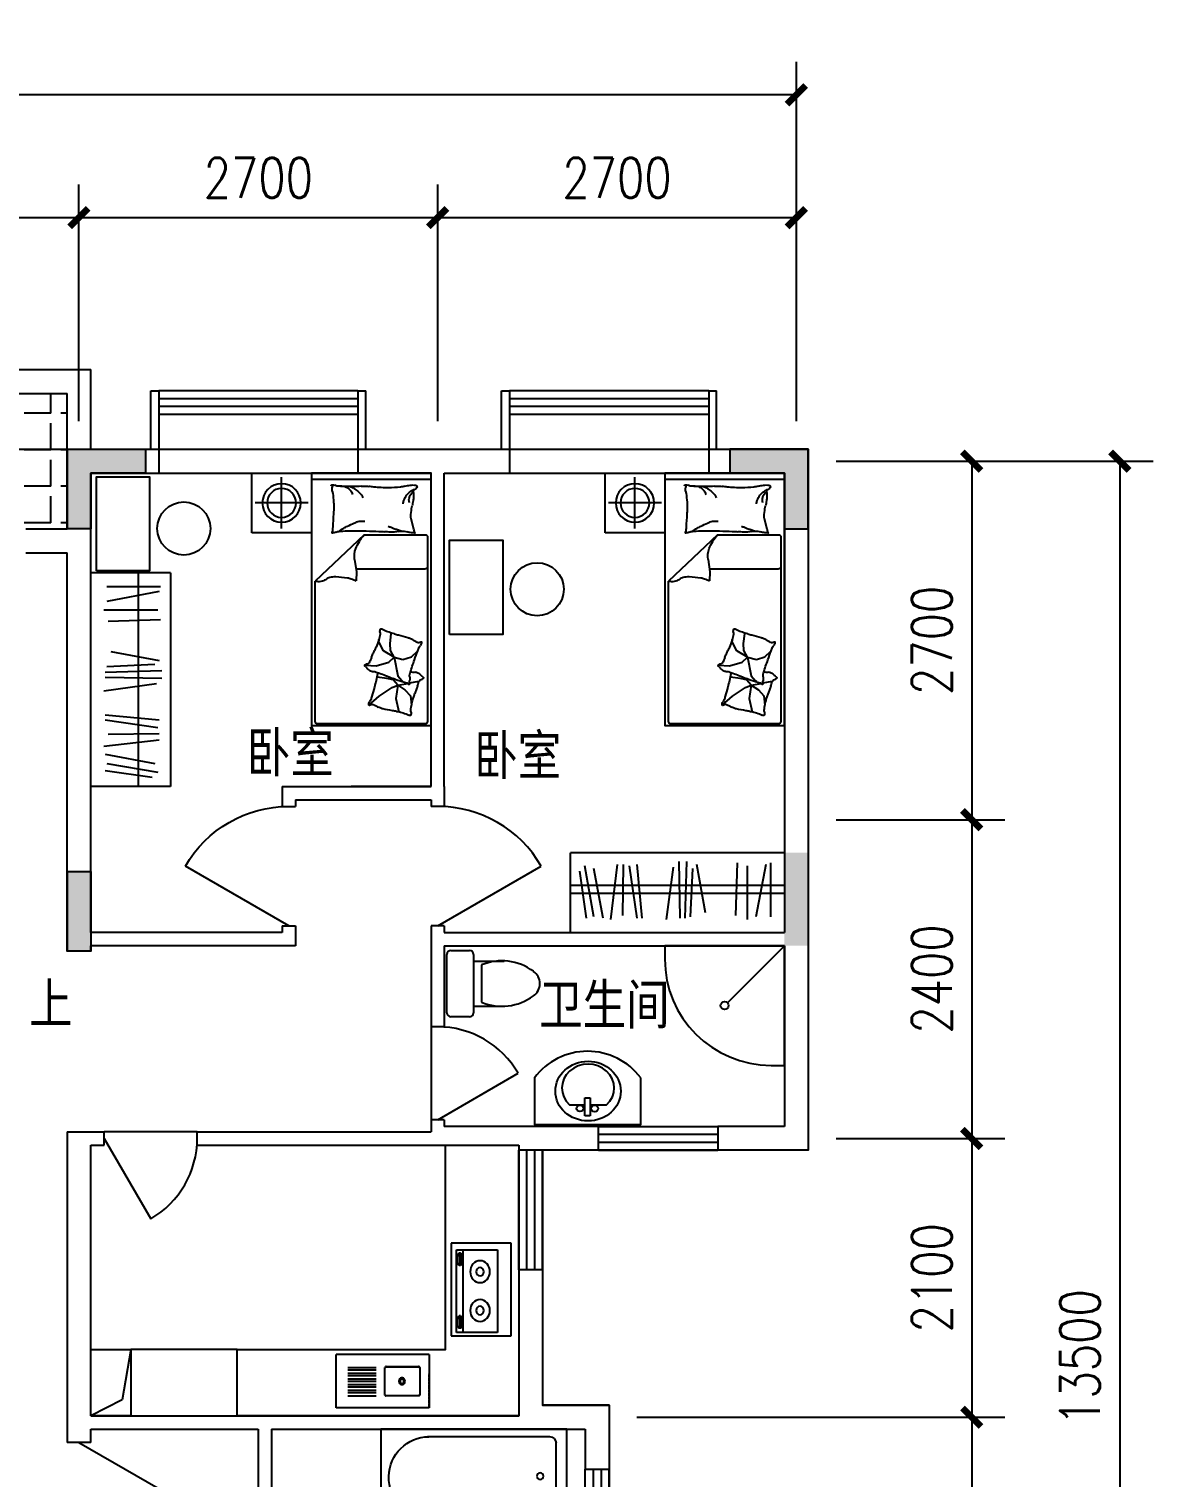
# Model space of a CAD drawing. Header units: millimetres. Extents: x 1031 to 26389, y 469 to 24788.
# Drawn here: x 17928 to 26389, y 13884 to 24788 of the extents above; entities that cross this region are included whole.
import ezdxf
from ezdxf.enums import TextEntityAlignment as Align

# ---------------------------------------------------------------- set-up
doc = ezdxf.new("R2010")
doc.units = ezdxf.units.MM
doc.linetypes.add('HIDDEN', pattern=[0.375, 0.25, -0.125])
for name, color, linetype in [('COLUMN', 7, 'Continuous'), ('JIAJU', 30, 'Continuous'), ('KEJIAN', 7, 'Continuous'), ('LVTRY', 6, 'Continuous'), ('PUB_DIM', 3, 'Continuous'), ('PUB_TEXT', 7, 'Continuous'), ('TOTHER', 7, 'Continuous'), ('WALL', 4, 'Continuous'), ('WINDOW', 5, 'Continuous'), ('WINDOW_TEXT', 7, 'Continuous'), ('面积线', 1, 'Continuous')]:
    doc.layers.add(name, color=color, linetype=linetype)
doc.styles.add('-黑体', font='simhei.ttf')
doc.styles.add('CHINA', font='romant', dxfattribs={"width": 0.8, "height": 150, "bigfont": 'fs64f'})
doc.styles.add('DIM_FONT', font='SIMPLEX.shx', dxfattribs={"width": 0.8})
doc.styles.add('SIMPLEX', font='SIMPLEX.SHX')
doc.styles.get("Standard").update_dxf_attribs({"font": 'arial.ttf'})
doc.dimstyles.new('DIMN', dxfattribs={"dimtxt": 300, "dimasz": 1, "dimexe": 250, "dimexo": 300, "dimgap": 150, "dimtad": 1, "dimdec": 0, "dimdsep": 46, "dimtxsty": 'DIM_FONT', "dimblk": '_DIMX', "dimblk1": 'ARCHTICK', "dimblk2": 'ARCHTICK', "dimcen": 0.1, "dimclrt": 7, "dimadec": 0, "dimazin": 0, "dimtfac": 1, "dimtdec": 0, "dimtix": 1, "dimtmove": 2, "dimatfit": 3, "dimldrblk": '_DIMX', "dimfxl": 1, "dimtolj": 1, "dimtzin": 0, "dimarcsym": 0})

# ---------------------------------------------------------------- blocks, each defined once
blk = doc.blocks.new('_DIMX')
at = {"const_width": 50}
blk.add_lwpolyline([(-70, -70), (70, 70)], dxfattribs=at)
blk = doc.blocks.new('*D80')
at = {"layer": 'DEFPOINTS', "color": 0, "transparency": 16777216}
for p in [(24004, 21534), (24004, 8034), (26139, 8034)]:
    blk.add_point(p, dxfattribs=at)
at = {"layer": 'PUB_DIM', "color": 0, "lineweight": -2, "transparency": 16777216}
for p, q in [((24304, 21534), (26389, 21534)), ((26139, 21533), (26139, 8035)), ((24304, 8034), (26389, 8034))]:
    blk.add_line(p, q, dxfattribs=at)
for p, rotation in [((26139, 21534), 90), ((26139, 8034), 270)]:
    blk.add_blockref('_DIMX', p, dxfattribs=dict(at, rotation=rotation))
at = {"layer": 'PUB_DIM', "color": 7, "transparency": 16777216, "insert": (25839, 14784), "char_height": 300, "attachment_point": 5, "rotation": 90, "style": 'DIM_FONT'}
blk.add_mtext('\\A1;13500', dxfattribs=at)
blk = doc.blocks.new('_ARCHTICK')
at = {"color": 0, "linetype": 'ByBlock', "const_width": 0.15}
blk.add_lwpolyline([(-0.5, -0.5), (0.5, 0.5)], dxfattribs=at)
blk = doc.blocks.new('*D89')
at = {"layer": 'DEFPOINTS', "color": 0, "transparency": 16777216}
for p in [(3904, 24292), (3904, 21834), (23704, 21834)]:
    blk.add_point(p, dxfattribs=at)
at = {"layer": 'PUB_DIM', "color": 0, "lineweight": -2, "transparency": 16777216}
for p, q in [((3904, 22134), (3904, 24542)), ((23704, 22134), (23704, 24542)), ((23703, 24292), (3905, 24292))]:
    blk.add_line(p, q, dxfattribs=at)
at = {"layer": 'PUB_DIM', "color": 0, "lineweight": -2, "transparency": 16777216, "rotation": 180}
blk.add_blockref('_DIMX', (3904, 24292), dxfattribs=at)
at = {"layer": 'PUB_DIM', "color": 0, "lineweight": -2, "transparency": 16777216}
blk.add_blockref('_DIMX', (23704, 24292), dxfattribs=at)
at = {"layer": 'PUB_DIM', "color": 7, "transparency": 16777216, "insert": (13804, 24592), "char_height": 300, "attachment_point": 5, "style": 'DIM_FONT'}
blk.add_mtext('\\A1;19800', dxfattribs=at)
blk = doc.blocks.new('U_A6GYP')
at = {"layer": 'JIAJU'}
for p, q in [((-225, 425), (-225, 25)), ((-418, 225), (-32, 225))]:
    blk.add_line(p, q, dxfattribs=at)
blk.add_lwpolyline([(-450, 0), (0, 0), (0, 450), (-450, 450)], close=True, dxfattribs=at)
for radius in [145, 109]:
    blk.add_circle((-225, 225), radius, dxfattribs=at)
at = {"style": 'DIM_FONT', "width": 0.8, "flags": 9}
for tag in ['XSIZE', 'YSIZE']:
    blk.add_attdef(tag, (0, 0), '', height=0.5, dxfattribs=at)
blk = doc.blocks.new('M_C55HKH')
for p, q in [((0, -52), (900, -52)), ((26, -509), (26, -1968)), ((503, -489), (46, -489)), ((503, -489), (872, -858)), ((46, -761), (564, -761)), ((872, -1968), (872, -858)), ((299, -1273), (295, -1270)), ((307, -1352), (299, -1273)), ((146, -1456), (100, -1409)), ((278, -1459), (305, -1407)), ((278, -1459), (357, -1410)), ((305, -1407), (307, -1352)), ((357, -1410), (393, -1337)), ((393, -1337), (392, -1318)), ((211, -1478), (146, -1456)), ((278, -1459), (211, -1478)), ((278, -1459), (251, -1606)), ((317, -1498), (278, -1459)), ((412, -1527), (317, -1498)), ((495, -1523), (412, -1527)), ((251, -1606), (219, -1643)), ((286, -1639), (333, -1628)), ((333, -1628), (405, -1618)), ((163, -1664), (89, -1649)), ((196, -1718), (154, -1766)), ((249, -1682), (175, -1667)), ((249, -1682), (196, -1718)), ((219, -1643), (211, -1652)), ((249, -1682), (286, -1639)), ((249, -1682), (266, -1787)), ((292, -1700), (249, -1682)), ((391, -1769), (292, -1700)), ((154, -1766), (147, -1841)), ((266, -1787), (243, -1892)), ((469, -1839), (391, -1769)), ((46, -1988), (852, -1988))]:
    blk.add_line(p, q)
blk.add_lwpolyline([(0, -2000), (0, 0), (900, 0), (900, -2000)], close=True)
for points in [[(135, -134, -0.263368), (107, -115, -0.494818), (116, -96, -0.049225), (134, -94, -0.036831), (158, -96, -0.031893), (196, -104, 0.035782), (230, -111, 0.032941), (319, -117, 0.026564), (430, -111, 0.017905), (468, -106, -0.033397), (488, -104, -0.03204), (525, -104, 0.018442), (590, -107, 0.010837), (654, -107, 0.014624), (702, -104, 0.111249), (725, -96, -0.153708), (742, -92, -0.076444), (749, -94, -0.215512), (751, -96, -0.585858), (748, -99, 0.363489), (744, -102, 0.191716), (743, -113, -0.129675), (745, -130, -0.01735), (742, -147, 0.019326), (740, -162, 0.018818), (733, -230, 0.021828), (732, -289, 0.006204), (734, -323, 0.001963), (740, -430, 0.028341), (744, -466, -0.117014), (744, -475, -0.36606), (742, -476, -0.03973), (728, -473, -0.048309), (715, -468, 0.062981), (704, -464, 0.04058), (681, -461, 0.014345), (614, -458, 0.005484), (488, -459, 0.007153), (392, -462, 0.008762), (350, -465, -0.008153), (304, -468, -0.06251), (247, -463, 0.078669), (201, -461, 0.047825), (179, -466, -0.034494), (148, -473, -0.023571), (123, -476, -0.510228), (122, -475), (129, -445), (150, -363, 0.073041), (152, -343, 0.023305), (146, -282, 0.018299), (142, -259, -0.01097), (135, -221, -0.042281), (132, -187, -0.027201), (135, -133)], [(609, -107, 0.027842), (585, -118, 0.048685), (573, -126, 0.023666), (545, -150, 0.031223), (526, -171, 0.046801), (521, -179, 0.023191), (513, -196)], [(691, -102, 0.088153), (656, -105, 0.088153), (625, -120, 0.077547), (604, -142, 0.077547), (590, -169)], [(133, -150, -0.05369), (148, -163, -0.070312), (156, -175, -0.015448), (159, -183, -0.013244), (163, -194, -0.082127), (166, -212, -0.064164), (163, -235)], [(135, -134, -0.077379), (170, -159, -0.077379), (195, -194, -0.047525), (205, -218, -0.047525), (210, -244)], [(225, -460, 0.009729), (253, -451, 0.009729), (280, -441, 0.007971), (301, -432, 0.007971), (323, -423)], [(695, -462, 0.016108), (656, -436, 0.024599), (629, -421, 0.009477), (580, -397, 0.015937), (550, -385, 0.072521), (534, -381, 0.033339), (498, -381)], [(503, -489, -0.085272), (566, -599, -0.124044), (575, -686), (562, -782), (563, -854)], [(563, -854, -0.027362), (602, -838, -0.040834), (629, -830, -0.038441), (717, -821, -0.076528), (761, -826, -0.103649), (788, -840, 0.093398), (818, -857, 0.072727), (841, -861, 0.052315), (872, -858)], [(400, -1581, 0.025626), (402, -1591, 0.0108), (426, -1697, 0.00456), (445, -1769, 0.01125), (454, -1797, 0.069394), (462, -1813, -0.079756), (468, -1827, -0.106399), (469, -1839, -0.328642), (466, -1842, -0.299547), (461, -1840, 0.189917), (454, -1835, 0.033518), (446, -1833, 0.075627), (442, -1833, 0.053489), (436, -1835, 0.017838), (418, -1843, 0.038394), (397, -1855, -0.059529), (384, -1862, -0.035943), (362, -1869, -0.011245), (291, -1884, -0.006203), (259, -1889, 0.010783), (241, -1893, 0.019485), (230, -1895, 0.005062), (188, -1908, 0.101392), (167, -1919, -0.223768), (156, -1922, -0.25558), (153, -1920, -0.081563), (150, -1907, -0.071805), (151, -1893, 0.069985), (152, -1879, 0.03546), (145, -1831, 0.029432), (130, -1774, 0.001554), (121, -1746, -0.00152), (112, -1718, -0.004735), (102, -1689, 0.00382), (91, -1653, 0.296001), (66, -1634, -0.649774), (61, -1616, -0.02319), (65, -1613, 0.0288), (68, -1610, 0.005727), (73, -1605, -0.004358), (80, -1599, -0.027528), (94, -1586, -0.046214), (104, -1580, -0.194121), (117, -1579, 0.133719), (137, -1580, 0.005779), (155, -1575, 0.008882)]]:
    blk.add_lwpolyline(points, format="xyb")
blk.add_lwpolyline([(345, -1251, 0.101392), (366, -1238, -0.223768), (377, -1234, -0.25558), (380, -1236, -0.081563), (384, -1249, -0.071805), (384, -1263, 0.069985), (384, -1277, 0.03546), (394, -1324, 0.029432), (414, -1380, 0.001554), (425, -1407, -0.00152), (437, -1434, -0.004735), (448, -1462, 0.00382), (462, -1497, 0.296001), (488, -1515, -0.649774), (495, -1532, -0.02319), (491, -1536, 0.0288), (488, -1539, 0.005727), (484, -1544, -0.004358), (478, -1551, -0.027528), (464, -1564, -0.046214), (455, -1571, -0.194121), (442, -1573, 0.133719), (422, -1574, 0.011505), (387, -1586, 0.008882), (343, -1604, 0.012426), (286, -1629, -0.033612), (264, -1637), (218, -1652), (182, -1663, 0.224341), (170, -1674, -0.722772), (163, -1673, -0.103513), (163, -1670, 0.053465), (163, -1664, 0.030109), (161, -1646, -0.031436), (159, -1628, -0.05324), (160, -1616, 0.05518), (161, -1604, 0.056271), (157, -1583, 0.0108), (124, -1480, 0.00456), (100, -1409, 0.01125), (89, -1381, 0.069394), (80, -1366, -0.079756), (73, -1353, -0.106399), (71, -1341, -0.328642), (74, -1338, -0.299547), (79, -1340, 0.189917), (86, -1344, 0.033518), (94, -1345, 0.075627), (98, -1345, 0.053489), (104, -1343, 0.017838), (122, -1333, 0.038394), (141, -1319, -0.059529), (154, -1311, -0.035943), (175, -1303, -0.011245), (245, -1283, -0.006203), (276, -1275, 0.010783), (295, -1270, 0.019485), (305, -1266, 0.005062)], format="xyb", close=True)
for centre, start, end in [((46, -509), 90, 180), ((46, -741), 180, 270), ((46, -1968), 180, 270), ((852, -1968), 270, 0)]:
    blk.add_arc(centre, 20, start, end)
at = {"style": 'DIM_FONT', "width": 0.8, "flags": 9}
for tag in ['XSIZE', 'YSIZE']:
    blk.add_attdef(tag, (0, 0), '', height=0.5, dxfattribs=at)
blk = doc.blocks.new('U_A5GAE')
at = {"layer": 'JIAJU', "yscale": 0.95, "rotation": 270}
blk.add_blockref('M_C55HKH', (0, 900), dxfattribs=at)
at = {"style": 'DIM_FONT', "width": 0.8, "flags": 9}
for tag in ['XSIZE', 'YSIZE']:
    blk.add_attdef(tag, (0, 0), '', height=0.5, dxfattribs=at)
blk = doc.blocks.new('*D93')
at = {"layer": 'DEFPOINTS', "color": 0, "transparency": 16777216}
for p in [(23704, 21534), (23704, 18834), (25024, 18834)]:
    blk.add_point(p, dxfattribs=at)
at = {"layer": 'PUB_DIM', "color": 0, "lineweight": -2, "transparency": 16777216}
for p, q in [((24004, 21534), (25274, 21534)), ((25024, 21533), (25024, 18835)), ((24004, 18834), (25274, 18834))]:
    blk.add_line(p, q, dxfattribs=at)
for p, rotation in [((25024, 21534), 90), ((25024, 18834), 270)]:
    blk.add_blockref('_DIMX', p, dxfattribs=dict(at, rotation=rotation))
at = {"layer": 'PUB_DIM', "color": 7, "transparency": 16777216, "insert": (24724, 20184), "char_height": 300, "attachment_point": 5, "rotation": 90, "style": 'DIM_FONT'}
blk.add_mtext('\\A1;2700', dxfattribs=at)
blk = doc.blocks.new('_DBLK')
blk.add_line((-0.5, 0), (0, -0.866))
blk.add_arc((-0.5, 0), 1, 300, 0)
at = {"style": 'SIMPLEX', "flags": 9}
blk.add_attdef('A', text='', height=1, dxfattribs=at).set_placement((0, 1.5), align=Align.MIDDLE)
blk = doc.blocks.new('M_E23')
at = {"linetype": 'Continuous'}
blk.add_lwpolyline([(-400, 0), (400, 0), (400, -500), (-400, -500)], close=True, dxfattribs=at)
at = {"width": 0.8, "flags": 9}
for tag in ['XSIZE', 'YSIZE']:
    blk.add_attdef(tag, (0, 0), '', height=0.5, dxfattribs=at)
blk = doc.blocks.new('U_B7LXI')
at = {"layer": 'JIAJU'}
blk.add_blockref('M_E23', (0, 0), dxfattribs=at)
at = {"style": 'DIM_FONT', "width": 0.8, "flags": 9}
for tag in ['XSIZE', 'YSIZE']:
    blk.add_attdef(tag, (0, 0), '', height=0.5, dxfattribs=at)
blk = doc.blocks.new('*D68')
at = {"layer": 'DEFPOINTS', "color": 0, "transparency": 16777216}
for p in [(23704, 16434), (22204, 14334), (25024, 14334)]:
    blk.add_point(p, dxfattribs=at)
at = {"layer": 'PUB_DIM', "color": 0, "lineweight": -2, "transparency": 16777216}
for p, q in [((24004, 16434), (25274, 16434)), ((25024, 16433), (25024, 14335)), ((22504, 14334), (25274, 14334))]:
    blk.add_line(p, q, dxfattribs=at)
for p, rotation in [((25024, 16434), 90), ((25024, 14334), 270)]:
    blk.add_blockref('_DIMX', p, dxfattribs=dict(at, rotation=rotation))
at = {"layer": 'PUB_DIM', "color": 7, "transparency": 16777216, "insert": (24724, 15384), "char_height": 300, "attachment_point": 5, "rotation": 90, "style": 'DIM_FONT'}
blk.add_mtext('\\A1;2100', dxfattribs=at)
blk = doc.blocks.new('_WBLK')
for p, q in [((-0.5, 0.5), (0.5, 0.5)), ((0.5, 0.167), (-0.5, 0.167)), ((0.5, -0.167), (-0.5, -0.167)), ((-0.5, -0.5), (0.5, -0.5))]:
    blk.add_line(p, q)
at = {"layer": 'WINDOW_TEXT', "style": 'SIMPLEX', "flags": 9}
blk.add_attdef('A', text='', height=1, dxfattribs=at).set_placement((0, 1.5), align=Align.MIDDLE)
blk = doc.blocks.new('*D69')
at = {"layer": 'DEFPOINTS', "color": 0, "transparency": 16777216}
for p in [(22204, 14334), (22204, 12234), (25024, 12234)]:
    blk.add_point(p, dxfattribs=at)
at = {"layer": 'PUB_DIM', "color": 0, "lineweight": -2, "transparency": 16777216}
for p, q in [((22504, 14334), (25274, 14334)), ((25024, 14333), (25024, 12235)), ((22504, 12234), (25274, 12234))]:
    blk.add_line(p, q, dxfattribs=at)
for p, rotation in [((25024, 14334), 90), ((25024, 12234), 270)]:
    blk.add_blockref('_DIMX', p, dxfattribs=dict(at, rotation=rotation))
at = {"layer": 'PUB_DIM', "color": 7, "transparency": 16777216, "insert": (24724, 13284), "char_height": 300, "attachment_point": 5, "rotation": 90, "style": 'DIM_FONT'}
blk.add_mtext('\\A1;2100', dxfattribs=at)
blk = doc.blocks.new('_LV19')
for p, q in [((-360, 0), (360, 0)), ((-360, -1400), (-360, 0)), ((360, 0), (360, -1400)), ((-254, -80), (254, -80)), ((-304, -1049), (-304, -130)), ((304, -1049), (304, -130)), ((360, -1400), (-360, -1400))]:
    blk.add_line(p, q)
blk.add_circle((6, -200), 25)
for centre, radius, start, end in [((-254, -130), 50, 90, 179.9956), ((254, -130), 50, 0.0044, 90), ((-1, -1036), 304, 182.4544, 359.7472)]:
    blk.add_arc(centre, radius, start, end)
blk = doc.blocks.new('M_E16')
for p, q in [((-359, -351), (-359, -119)), ((-347, -107), (-34, -107)), ((-22, -119), (-22, -351)), ((63, -103), (336, -103)), ((63, -132), (336, -132)), ((63, -153), (336, -153)), ((63, -182), (336, -182)), ((63, -203), (336, -203)), ((63, -232), (336, -232)), ((63, -253), (336, -253)), ((-34, -363), (-347, -363)), ((63, -282), (336, -282)), ((63, -303), (336, -303)), ((63, -332), (336, -332)), ((63, -353), (336, -353))]:
    blk.add_line(p, q)
for points, const_width in [([(-353, -95), (-370, -113)], 1.91), ([(-370, -357), (-370, -113)], 2), ([(-353, -95), (-28, -95)], 1.8), ([(-10, -113), (-28, -95)], 1.91), ([(-10, -113), (-10, -357)], 2), ([(-370, -357), (-353, -375)], 1.91), ([(-28, -375), (-353, -375)], 1.8), ([(-28, -375), (-10, -357)], 1.91)]:
    blk.add_lwpolyline(points, dxfattribs=dict(const_width=const_width))
for points in [[(-347, -107), (-351, -108), (-354, -110), (-357, -113), (-358, -117), (-359, -119)], [(-22, -119), (-23, -115), (-25, -111), (-28, -109), (-32, -107), (-34, -107)], [(-216, -235), (-215, -245), (-209, -255), (-202, -261), (-192, -265), (-182, -265), (-172, -261), (-164, -255), (-159, -245), (-157, -235), (-159, -225), (-164, -215), (-172, -209), (-182, -205), (-192, -205), (-202, -209), (-209, -215), (-215, -225), (-216, -235)], [(-206, -235), (-205, -242), (-201, -248), (-196, -252), (-190, -254), (-183, -254), (-177, -252), (-172, -248), (-169, -242), (-168, -235), (-169, -228), (-172, -222), (-177, -218), (-183, -215), (-190, -215), (-196, -218), (-201, -222), (-205, -228), (-206, -235)], [(-359, -351), (-358, -355), (-356, -358), (-353, -361), (-349, -363), (-347, -363)], [(-34, -363), (-30, -362), (-26, -360), (-24, -357), (-22, -353), (-22, -351)]]:
    blk.add_lwpolyline(points)
at = {"layer": 'TOTHER', "linetype": 'Continuous'}
for p, q in [((-450, 0), (450, 0)), ((-450, -471), (-450, 0)), ((450, 0), (450, -471)), ((-450, -471), (450, -471))]:
    blk.add_line(p, q, dxfattribs=at)
at = {"layer": 'TOTHER', "linetype": 'HIDDEN'}
blk.add_line((-450, 0), (-450, -300), dxfattribs=at)
at = {"width": 0.8, "flags": 9}
for tag in ['XSIZE', 'YSIZE']:
    blk.add_attdef(tag, (0, 0), '', height=0.5, dxfattribs=at)
blk = doc.blocks.new('M_E19')
for p, q in [((-323, -113), (-323, -456)), ((299, -113), (-323, -113)), ((299, -456), (299, -113)), ((-323, -400), (299, -400)), ((-291, -422), (-291, -434)), ((-216, -432), (-280, -432)), ((-280, -432), (-280, -448)), ((-216, -448), (-216, -432)), ((-199, -423), (-199, -434)), ((182, -422), (182, -434)), ((193, -432), (193, -448)), ((257, -432), (193, -432)), ((257, -448), (257, -432)), ((274, -423), (274, -434)), ((-323, -456), (299, -456)), ((-280, -448), (-216, -448)), ((193, -448), (257, -448))]:
    blk.add_line(p, q)
for points in [[(-199, -423, 0.259034), (-201, -420, 0.076276), (-213, -415, 0.036515), (-226, -412, 0.026615), (-245, -411, 0.026615), (-264, -412, 0.036515), (-277, -415, 0.076276), (-289, -420, 0.259034), (-291, -423, 0.078462), (-291, -424, 0.056762)], [(-199, -434, 0.259034), (-201, -430, 0.076276), (-213, -425, 0.036515), (-226, -423, 0.026615), (-245, -422, 0.026615), (-264, -423, 0.036515), (-277, -425, 0.076276), (-289, -430, 0.259034), (-291, -434, 0.259034), (-289, -437, 0.056762), (-280, -441, 0.036515)], [(-216, -443, 0.008736), (-213, -442, 0.076276), (-201, -437, 0.259034), (-199, -434, 0.259034)], [(274, -423, 0.259034), (272, -420, 0.076276), (260, -415, 0.036515), (247, -412, 0.026615), (228, -411, 0.026615), (209, -412, 0.036515), (196, -415, 0.076276), (184, -420, 0.259034), (182, -423, 0.078462), (182, -424, 0.056762)], [(274, -434, 0.259034), (272, -430, 0.076276), (260, -425, 0.036515), (247, -423, 0.026615), (228, -422, 0.026615), (209, -423, 0.036515), (196, -425, 0.076276), (184, -430, 0.259034), (182, -434, 0.259034), (184, -437, 0.056762), (193, -441, 0.036515)], [(257, -443, 0.008736), (260, -442, 0.076276), (272, -437, 0.259034), (274, -434, 0.259034)]]:
    blk.add_lwpolyline(points, format="xyb")
at = {"layer": 'TOTHER', "linetype": 'Continuous'}
for p, q in [((-350, 0), (350, 0)), ((-350, -500), (-350, 0)), ((350, 0), (350, -500)), ((350, -500), (-350, -500))]:
    blk.add_line(p, q, dxfattribs=at)
for centre, radius in [((-158, -259), 82.5), ((134, -259), 82.5), ((-158, -259), 31.6), ((134, -259), 31.6)]:
    blk.add_circle(centre, radius, dxfattribs=at)
at = {"width": 0.8, "flags": 9}
for tag in ['XSIZE', 'YSIZE']:
    blk.add_attdef(tag, (0, 0), '', height=0.5, dxfattribs=at)
blk = doc.blocks.new('*D70')
at = {"layer": 'DEFPOINTS', "color": 0, "transparency": 16777216}
for p in [(23704, 18834), (23704, 16434), (25024, 16434)]:
    blk.add_point(p, dxfattribs=at)
at = {"layer": 'PUB_DIM', "color": 0, "lineweight": -2, "transparency": 16777216}
for p, q in [((24004, 18834), (25274, 18834)), ((25024, 18833), (25024, 16435)), ((24004, 16434), (25274, 16434))]:
    blk.add_line(p, q, dxfattribs=at)
for p, rotation in [((25024, 18834), 90), ((25024, 16434), 270)]:
    blk.add_blockref('_DIMX', p, dxfattribs=dict(at, rotation=rotation))
at = {"layer": 'PUB_DIM', "color": 7, "transparency": 16777216, "insert": (24724, 17634), "char_height": 300, "attachment_point": 5, "rotation": 90, "style": 'DIM_FONT'}
blk.add_mtext('\\A1;2400', dxfattribs=at)
blk = doc.blocks.new('U_B3YBY')
at = {"layer": 'JIAJU', "color": 9}
for p, q in [((-170, 200), (-170, 430)), ((170, 200), (170, 430)), ((-140, 260), (140, 260)), ((-250, 30), (-250, 170)), ((-220, 200), (220, 200)), ((250, 170), (250, 30)), ((220, 0), (-220, 0))]:
    blk.add_line(p, q, dxfattribs=at)
for centre, radius, start, end in [((0, 590), 110, 33.4509, 146.5491), ((227, 413), 398, 143.3619, 202.5495), ((-227, 413), 398, 337.4505, 36.6381), ((-220, 170), 30, 90, 180), ((220, 170), 30, 0, 90), ((-220, 30), 30, 180, 270), ((220, 30), 30, 270, 0)]:
    blk.add_arc(centre, radius, start, end, dxfattribs=at)
at = {"style": 'DIM_FONT', "width": 0.8, "flags": 9}
for tag in ['XSIZE', 'YSIZE']:
    blk.add_attdef(tag, (0, 0), '', height=0.5, dxfattribs=at)
blk = doc.blocks.new('U_B1IZM')
at = {"layer": 'JIAJU', "xscale": -1, "rotation": 270}
blk.add_blockref('U_B3YBY', (0, 0), dxfattribs=at)
at = {"style": 'DIM_FONT', "width": 0.8, "flags": 9}
for tag in ['XSIZE', 'YSIZE']:
    blk.add_attdef(tag, (0, 0), '', height=0.5, dxfattribs=at)
blk = doc.blocks.new('M_E33IEP')
at = {"linetype": 'Continuous'}
for p, q in [((135, 135), (135, 20)), ((44, -21), (44, 20)), ((44, 20), (194, 20)), ((194, 20), (194, -21)), ((194, -21), (44, -21)), ((135, -21), (135, -144))]:
    blk.add_line(p, q, dxfattribs=at)
for centre, radius in [((248, -5), 246), ((106, 56), 26.7), ((105, -55), 26.7)]:
    blk.add_circle(centre, radius, dxfattribs=at)
blk.add_arc((274, -5), 197, 225.2527, 134.7473, dxfattribs=at)
at = {"style": 'DIM_FONT', "width": 0.8, "flags": 9}
for tag in ['XSIZE', 'YSIZE']:
    blk.add_attdef(tag, (0, 0), '', height=0.5, dxfattribs=at)
at = {"linetype": 'Continuous', "style": 'CHINA', "width": 0.8, "flags": 9}
for tag in ['XSIZE', 'YSIZE']:
    blk.add_attdef(tag, (2, -251), '', height=150, dxfattribs=at)
blk = doc.blocks.new('U_B0XZV')
at = {"layer": 'JIAJU', "xscale": 0.91278, "rotation": 270}
blk.add_blockref('M_E33IEP', (1, 40), dxfattribs=at)
at = {"style": 'DIM_FONT', "width": 0.8, "flags": 9}
for tag in ['XSIZE', 'YSIZE']:
    blk.add_attdef(tag, (0, 0), '', height=0.5, dxfattribs=at)
blk = doc.blocks.new('00417160123020')
for p, q in [((-750, 90), (750, 90)), ((-750, 29.7), (750, 29.7)), ((-750, -29.7), (750, -29.7)), ((-750, -90), (750, -90))]:
    blk.add_line(p, q)
at = {"style": 'SIMPLEX', "flags": 9}
blk.add_attdef('A', text='', height=1, dxfattribs=at).set_placement((0, 0), align=Align.MIDDLE)

msp = doc.modelspace()

# ---------------------------------------------------------------- hatches: boundary and pattern name
at = {"layer": 'COLUMN'}
for points in [[(18804.1, 21624.2), (18804.1, 21444.2), (18394.1, 21444.2), (18394.1, 21024.2), (18214.1, 21024.2), (18214.1, 21624.2)], [(23204.1, 21624.2), (23204.1, 21444.2), (23614.1, 21444.2), (23614.1, 21024.2), (23794.1, 21024.2), (23794.1, 21624.2)], [(23794.1, 18585.1), (23614.1, 18585.1), (23614.1, 18065.1), (23614.1, 17885.1), (23794.1, 17885.1)], [(18214.1, 18444.2), (18394.1, 18444.2), (18394.1, 18024.2), (18394.1, 18024.2), (18394.1, 17844.2), (18214.1, 17844.2)]]:
    msp.add_hatch(color=256, dxfattribs=at).paths.add_polyline_path(points)
at = {"layer": 'JIAJU'}
h = msp.add_hatch(dxfattribs=at)
h.set_pattern_fill('ANGLE', color=256, scale=1000, style=0)
h.set_pattern_definition([(180, (88766.95, 2369.2), (0, 275), [200, -75]), (90, (88766.95, 2369.2), (275, 2e-14), [200, -75])])
h.paths.add_polyline_path([(15504.1, 21024.2), (15194.1, 21024.2), (15194.1, 21624.2), (15194.1, 22044.2), (18214.1, 22044.2), (18214.1, 21624.2), (18214.1, 21024.2), (17904.1, 21024.2)])

# ---------------------------------------------------------------- linework, layer by layer
for p, q in [((15014.1, 22224.2), (18394.1, 22224.2)), ((18394.1, 21624.2), (18394.1, 22224.2)), ((15194.1, 22044.2), (18214.1, 22044.2)), ((18214.1, 21624.2), (18214.1, 22044.2))]:
    msp.add_line(p, q)
at = {"layer": 'COLUMN'}
for points in [[(18804.1, 21624.2), (18804.1, 21444.2), (18394.1, 21444.2), (18394.1, 21024.2), (18214.1, 21024.2), (18214.1, 21624.2)], [(23204.1, 21624.2), (23204.1, 21444.2), (23614.1, 21444.2), (23614.1, 21024.2), (23794.1, 21024.2), (23794.1, 21624.2)], [(18214.1, 18444.2), (18394.1, 18444.2), (18394.1, 18024.2), (18394.1, 18024.2), (18394.1, 17844.2), (18214.1, 17844.2)]]:
    msp.add_lwpolyline(points, close=True, dxfattribs=at)
at = {"layer": 'JIAJU', "ltscale": 100}
for p, q in [((18994.1, 20693.2), (18394.1, 20693.2)), ((18749.2, 20693.2), (18749.2, 19084.2)), ((18994.1, 20693.2), (18994.1, 19084.2)), ((18512.5, 20589.9), (18917.9, 20589.9)), ((18907.5, 20552.5), (18512.5, 20477.7)), ((18491.7, 20415.3), (18897.1, 20415.3)), ((18522.9, 20328.1), (18917.9, 20340.5)), ((18543.6, 20099.5), (18907.5, 20033)), ((18502.1, 19945.8), (18928.3, 19958.2)), ((18512.5, 19987.3), (18876.3, 20004)), ((18491.7, 19804.5), (18886.7, 19858.5)), ((18502.1, 19908.4), (18928.3, 19900.1)), ((18502.1, 19623.4), (18907.5, 19586)), ((18502.1, 19586), (18897.1, 19527.8)), ((18491.7, 19386.5), (18907.5, 19436.4)), ((18522.9, 19477.9), (18907.5, 19482.1)), ((18502.1, 19328.4), (18876.3, 19257.7)), ((18502.1, 19203.7), (18855.5, 19153.8)), ((18512.5, 19257.7), (18897.1, 19191.2)), ((18994.1, 19084.2), (18394.1, 19084.2)), ((20954.1, 19084.2), (20354.1, 19084.2)), ((23614.1, 18584.2), (22005.1, 18584.2)), ((22005.1, 17984.2), (22005.1, 18584.2)), ((23614.1, 18584.2), (23614.1, 17984.2)), ((22124.6, 18092.1), (22074.7, 18445.6)), ((22178.6, 18102.5), (22112.1, 18487.2)), ((22249.3, 18092.1), (22178.6, 18466.4)), ((22307.4, 18081.7), (22357.3, 18497.6)), ((22398.9, 18112.9), (22403, 18497.6)), ((22506.9, 18092.1), (22448.7, 18487.2)), ((22544.3, 18092.1), (22506.9, 18497.6)), ((22725.4, 18081.7), (22779.4, 18476.8)), ((22829.3, 18092.1), (22821, 18518.3)), ((22866.7, 18092.1), (22879.2, 18518.3)), ((22908.2, 18102.5), (22924.9, 18466.4)), ((23020.4, 18133.7), (22954, 18497.6)), ((23249, 18112.9), (23261.4, 18508)), ((23336.2, 18081.7), (23336.2, 18487.2)), ((23473.4, 18497.6), (23398.6, 18102.5)), ((23510.8, 18102.5), (23510.8, 18508)), ((23614.1, 18339.3), (22005.1, 18339.3)), ((23614.1, 18279.3), (22005.1, 18279.3))]:
    msp.add_line(p, q, dxfattribs=at)
at = {"layer": 'JIAJU'}
for p, q in [((22714.1, 17884.2), (22714.1, 17784.2)), ((23614.1, 17884.2), (22714.1, 17884.2)), ((23185.3, 17455.4), (23614.1, 17884.2)), ((23614.1, 16984.2), (23614.1, 17884.2)), ((23514.1, 16984.2), (23614.1, 16984.2))]:
    msp.add_line(p, q, dxfattribs=at)
for points in [[(18436, 20707.1), (18436, 21417.1), (18836, 21417.1), (18836, 20707.1)], [(21094.1, 20229.7), (21094.1, 20939.7), (21494.1, 20939.7), (21494.1, 20229.7)]]:
    msp.add_lwpolyline(points, close=True, dxfattribs=at)
msp.add_lwpolyline([(22532.2, 16889.9, 0.5007866), (21732.2, 16889.9)], format="xyb", dxfattribs=at)
for points in [[(21732.2, 16889.9), (21732.2, 16889.9), (21732.2, 16539.9), (22532.2, 16539.9), (22532.2, 16889.9)], [(21614.1, 16384.2), (21614.1, 14344.2), (19494.1, 14344.2), (19494.1, 14844.2), (21064.1, 14844.2), (21064.1, 16384.2)]]:
    msp.add_lwpolyline(points, dxfattribs=at)
for centre, radius in [((19093.3, 21026.9), 200), ((21753.3, 20568.9), 200), ((23164.1, 17434.2), 30)]:
    msp.add_circle(centre, radius, dxfattribs=at)
msp.add_arc((23514.1, 17784.2), 800, 180, 270, dxfattribs=at)
at = {"layer": 'KEJIAN'}
for p, q in [((18694.1, 14844.2), (18629.3, 14465.3)), ((18629.3, 14465.3), (18394.1, 14344.2))]:
    msp.add_line(p, q, dxfattribs=at)
msp.add_lwpolyline([(18394.1, 14344.2), (18394.1, 14844.2), (18694.1, 14844.2), (18694.1, 14344.2)], close=True, dxfattribs=at)
at = {"layer": 'WALL'}
for p, q in [((18844.1, 22064.2), (18904.1, 22064.2)), ((18844.1, 21624.2), (18844.1, 22064.2)), ((18904.1, 22064.2), (18904.1, 21444.2)), ((20404.1, 22064.2), (20464.1, 22064.2)), ((20404.1, 22064.2), (20404.1, 21444.2)), ((20464.1, 21624.2), (20464.1, 22064.2)), ((21484.1, 22064.2), (21544.1, 22064.2)), ((21484.1, 21624.2), (21484.1, 22064.2)), ((21544.1, 22064.2), (21544.1, 21444.2)), ((23044.1, 22064.2), (23104.1, 22064.2)), ((23044.1, 22064.2), (23044.1, 21444.2)), ((23104.1, 21624.2), (23104.1, 22064.2)), ((18214.1, 21624.2), (18214.1, 21024.2)), ((18214.1, 21624.2), (18904.1, 21624.2)), ((20404.1, 21624.2), (21544.1, 21624.2)), ((23044.1, 21624.2), (23794.1, 21624.2)), ((23794.1, 21624.2), (23794.1, 16344.2)), ((18394.1, 18024.2), (18394.1, 21444.2)), ((18394.1, 21444.2), (18904.1, 21444.2)), ((20404.1, 21444.2), (20954.1, 21444.2)), ((20954.1, 19084.2), (20954.1, 21444.2)), ((21054.1, 19084.2), (21054.1, 21444.2)), ((21054.1, 21444.2), (21544.1, 21444.2)), ((23044.1, 21444.2), (23614.1, 21444.2)), ((23614.1, 21444.2), (23614.1, 18584.2)), ((17904.1, 21024.2), (18214.1, 21024.2)), ((17904.1, 20844.2), (18214.1, 20844.2)), ((18214.1, 17844.2), (18214.1, 20844.2)), ((19834.1, 19084.2), (20954.1, 19084.2)), ((19834.1, 19084.2), (19834.1, 18934.2)), ((21054.1, 19084.2), (21054.1, 18934.2)), ((19934.1, 18984.2), (19934.1, 18934.2)), ((19934.1, 18984.2), (20954.1, 18984.2)), ((20954.1, 18984.2), (20954.1, 18934.2)), ((19834.1, 18934.2), (19934.1, 18934.2)), ((21054.1, 18934.2), (20954.1, 18934.2)), ((18214.1, 18444.2), (18214.1, 17844.2)), ((18394.1, 18444.2), (18394.1, 18024.2)), ((23614.1, 18484.2), (23614.1, 17984.2)), ((18394.1, 17984.2), (18394.1, 18024.2)), ((18394.1, 18024.2), (18394.1, 18024.2)), ((19834.1, 18034.2), (19934.1, 18034.2)), ((19834.1, 18034.2), (19834.1, 17984.2)), ((19934.1, 18034.2), (19934.1, 17884.2)), ((20954.1, 18034.2), (20954.1, 17274.2)), ((21054.1, 18034.2), (20954.1, 18034.2)), ((21054.1, 18034.2), (21054.1, 17984.2)), ((19834.1, 17984.2), (18394.1, 17984.2)), ((19934.1, 17884.2), (18394.1, 17884.2)), ((18394.1, 17844.2), (18394.1, 17884.2)), ((21054.1, 17984.2), (23614.1, 17984.2)), ((21054.1, 17884.2), (23614.1, 17884.2)), ((21054.1, 17884.2), (21054.1, 17274.2)), ((23614.1, 17884.2), (23614.1, 16524.2)), ((21054.1, 17274.2), (20954.1, 17274.2)), ((18214.1, 16484.2), (18214.1, 14144.2)), ((18214.1, 16484.2), (18494.1, 16484.2)), ((18494.1, 16384.2), (18494.1, 16484.2)), ((19194.1, 16484.2), (20954.1, 16484.2)), ((19194.1, 16384.2), (19194.1, 16484.2)), ((20954.1, 16574.2), (20954.1, 16484.2)), ((21054.1, 16574.2), (20954.1, 16574.2)), ((21054.1, 16574.2), (21054.1, 16524.2)), ((22214.1, 16524.2), (21054.1, 16524.2)), ((22214.1, 16344.2), (22214.1, 16524.2)), ((23114.1, 16524.2), (23114.1, 16344.2)), ((23614.1, 16524.2), (23114.1, 16524.2)), ((18394.1, 14344.2), (18394.1, 16384.2)), ((18394.1, 16384.2), (18494.1, 16384.2)), ((19194.1, 16384.2), (21614.1, 16384.2)), ((21614.1, 16384.2), (21614.1, 16344.2)), ((21794.1, 16344.2), (21614.1, 16344.2)), ((22214.1, 16344.2), (21614.1, 16344.2)), ((23794.1, 16344.2), (23114.1, 16344.2)), ((21614.1, 15444.2), (21614.1, 14344.2)), ((21794.1, 15444.2), (21614.1, 15444.2)), ((21794.1, 15444.2), (21794.1, 14424.2)), ((22294.1, 14424.2), (21794.1, 14424.2)), ((22294.1, 14424.2), (22294.1, 13944.2)), ((18394.1, 14344.2), (21614.1, 14344.2)), ((18394.1, 14244.2), (19654.1, 14244.2)), ((18394.1, 14144.2), (18394.1, 14244.2)), ((19654.1, 14244.2), (19654.1, 13464.2)), ((19754.1, 14244.2), (22114.1, 14244.2)), ((19754.1, 14244.2), (19754.1, 13464.2)), ((22114.1, 14244.2), (22114.1, 13944.2)), ((18394.1, 14144.2), (18214.1, 14144.2)), ((22114.1, 13944.2), (22294.1, 13944.2))]:
    msp.add_line(p, q, dxfattribs=at)
at = {"layer": 'WINDOW'}
for p, q in [((18904.1, 21444.2), (20404.1, 21444.2)), ((21544.1, 21444.2), (23044.1, 21444.2)), ((20954.1, 17274.2), (20954.1, 16574.2)), ((19194.1, 16484.2), (18494.1, 16484.2))]:
    msp.add_line(p, q, dxfattribs=at)
at = {"layer": '面积线'}
msp.add_lwpolyline([(15194.1, 21624.2), (23794.1, 21624.2), (23794.1, 16344.2), (21794.1, 16344.2), (21794.1, 14424.2), (22294.1, 14424.2), (22294.1, 7944.2), (18214.1, 7944.2), (16894.1, 7944.2), (13714.1, 9444.2), (13894.1, 13904.2), (15014.1, 14084.2), (15194.1, 21624.2)], close=True, dxfattribs=at)

# ---------------------------------------------------------------- block references
at = {"layer": 'JIAJU', "xscale": -1}
for name, p, rotation in [('U_A6GYP', (19604.1, 21444.2), 270.000000000104), ('U_A5GAE', (20054.1, 21444.2), 270.000000000104), ('U_A6GYP', (22264.1, 21444.2), 270.000000000104), ('U_A5GAE', (22714.1, 21444.2), 270.000000000104), ('U_B1IZM', (21074.1, 17599.9), 180.0000000001039)]:
    msp.add_blockref(name, p, dxfattribs=dict(at, rotation=rotation))
at = {"layer": 'JIAJU', "rotation": 179.999999999896}
msp.add_blockref('U_B0XZV', (22132.2, 16603.6), dxfattribs=at)
at = {"layer": 'JIAJU', "xscale": -1, "yscale": 0.9, "rotation": 270.0000000001039}
msp.add_blockref('M_E19', (21556.4, 15296.2), dxfattribs=at)
at = {"layer": 'JIAJU', "xscale": -1}
msp.add_blockref('U_B7LXI', (19094.1, 14844.2), dxfattribs=at)
at = {"layer": 'JIAJU', "xscale": 0.77778, "yscale": 0.85106, "zscale": 0.85106, "rotation": 180.000000000104}
msp.add_blockref('M_E16', (20590.4, 14405.4), dxfattribs=at)
at = {"layer": 'LVTRY', "xscale": -1, "rotation": 269.9999999999989}
msp.add_blockref('_LV19', (21976.2, 13884.2), dxfattribs=at)
at = {"layer": 'WINDOW', "xscale": -1}
for p in [(19654.1, 21974.2), (22294.1, 21974.2)]:
    msp.add_blockref('00417160123020', p, dxfattribs=at)
at = {"layer": 'WINDOW'}
for name, p, xscale, yscale, zscale, rotation in [('_DBLK', (19884.1, 18484.2), 900, -900, 900, 90), ('_DBLK', (21004.1, 18484.2), 900, 900, 900, 90), ('_DBLK', (21004.1, 16924.2), 700, 700, 700, 90), ('_WBLK', (22664.1, 16434.2), -900, 180.0000000000018, 900, 180), ('_DBLK', (18844.1, 16434.2), -700, -700, 700, 180), ('_WBLK', (21704.1, 15894.2), -900, 180, 900, 270), ('_DBLK', (18304.1, 13694.2), -900, 900, 900, 90), ('_WBLK', (22204.1, 13644.2), -600, 179.9999999999854, 600, 270)]:
    msp.add_blockref(name, p, dxfattribs=dict(at, xscale=xscale, yscale=yscale, zscale=zscale, rotation=rotation))

# ---------------------------------------------------------------- texts
at = {"layer": 'PUB_TEXT', "style": '-黑体', "width": 0.8}
for s, p in [('卧室', (19567.4, 19192)), ('上', (17928.2, 17301.4))]:
    msp.add_text(s, height=300, dxfattribs=at).set_placement(p)
for s, p in [('卧室', (21279.1, 19171.3)), ('卫生间', (21768.1, 17293.2))]:
    msp.add_text(s, height=300, rotation=360, dxfattribs=at).set_placement(p)

# ---------------------------------------------------------------- dimensions: what is measured, and where the dimension line sits
at = {"layer": 'PUB_DIM'}
dim = msp.add_linear_dim(base=(3904.1, 24291.6), p1=(23704.1, 21834.2), p2=(3904.1, 21834.2), dimstyle='DIMN', dxfattribs=at)
dim.commit()
dim.dimension.update_dxf_attribs({"geometry": '*D89', "text_midpoint": (13804.1, 24591.6)})
for base, p1, p2 in [((18304.1, 23367.7), (15104.1, 21534.2), (18304.1, 21534.2)), ((21004.1, 23367.7), (18304.1, 21534.2), (21004.1, 21534.2)), ((23704.1, 23367.7), (21004.1, 21534.2), (23704.1, 21534.2))]:
    msp.add_linear_dim(base=base, p1=p1, p2=p2, dimstyle='DIMN', dxfattribs=at).render()
for base, p1, p2, angle, picture, middle in [((25023.8, 18834.2), (23704.1, 21534.2), (23704.1, 18834.2), 270, '*D93', (24723.8, 20184.2)), ((26139, 8034.2), (24004.1, 21534.2), (24004.1, 8034.2), 90, '*D80', (25839, 14784.2)), ((25023.8, 16434.2), (23704.1, 18834.2), (23704.1, 16434.2), 270, '*D70', (24723.8, 17634.2)), ((25023.8, 14334.2), (23704.1, 16434.2), (22204.1, 14334.2), 270, '*D68', (24723.8, 15384.2)), ((25023.8, 12234.2), (22204.1, 14334.2), (22204.1, 12234.2), 270, '*D69', (24723.8, 13284.2))]:
    dim = msp.add_linear_dim(base=base, p1=p1, p2=p2, angle=angle, dimstyle='DIMN', dxfattribs=at)
    dim.commit()
    dim.dimension.update_dxf_attribs({"geometry": picture, "text_midpoint": middle})

doc.saveas('drawing.dxf')
